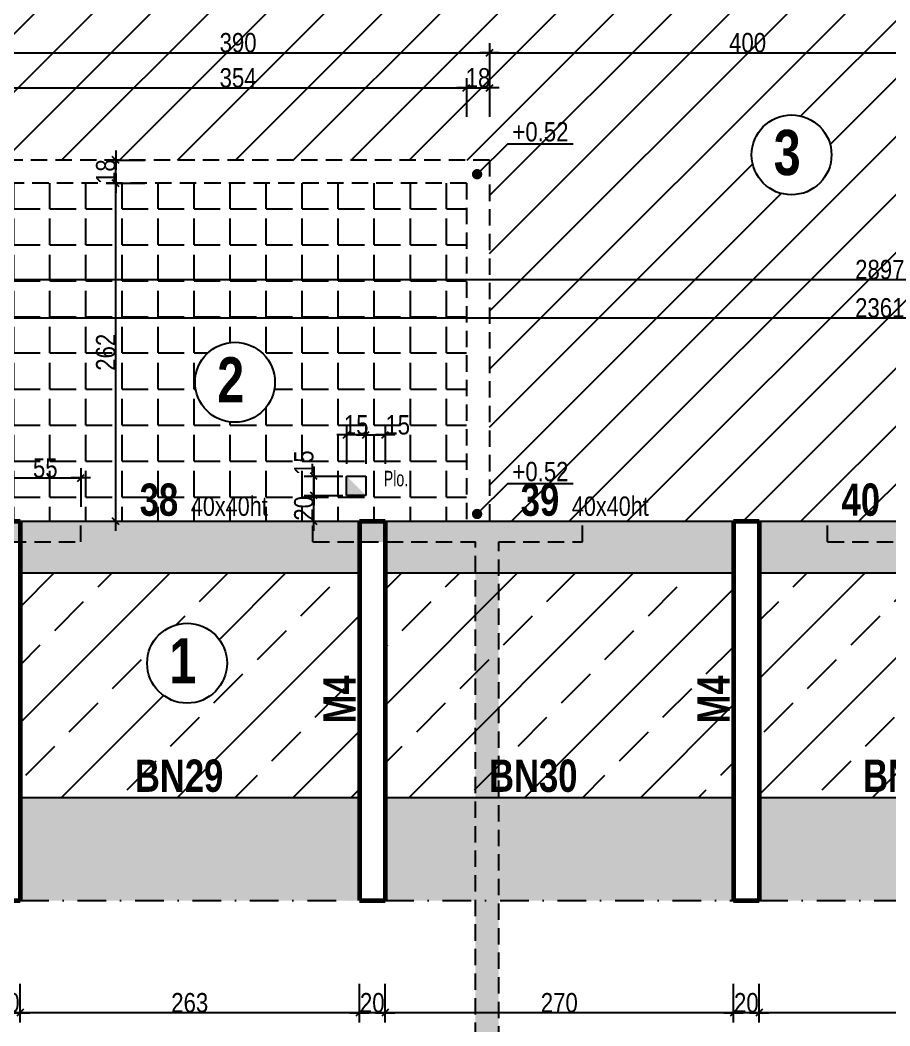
# Model space of a CAD drawing. Header units: centimetres. Extents: x 38820 to 82487, y -36363 to -12804.
# Drawn here: x 50409 to 51083, y -23824 to -23044 of the extents above; entities that cross this region are included whole.
import ezdxf
from ezdxf.enums import TextEntityAlignment as Align

# ---------------------------------------------------------------- set-up
doc = ezdxf.new("R2010")
doc.units = ezdxf.units.CM
doc.header["$LTSCALE"] = 0.5
doc.linetypes.add('CACHEX2', pattern=[19.05, 12.7, -6.35])
doc.linetypes.add('TIRETPT2', pattern=[12.7, 6.35, -3.175, 0, -3.175])
doc.layers.get('DEFPOINTS').update_dxf_attribs({"linetype": 'CONTINUOUS'})
for name, color, linetype in [('01_cote_gen', 4, 'CONTINUOUS'), ('01_linteaux', 2, 'CONTINUOUS'), ('01_murs_sup', 2, 'CACHEX2'), ('01_poch_BN', 9, 'CONTINUOUS'), ('01_resv', 32, 'CONTINUOUS'), ('01_texte', 230, 'CONTINUOUS'), ('AA_COTES', 2, 'CONTINUOUS')]:
    doc.layers.add(name, color=color, linetype=linetype)
doc.layers.add('01_murs_coup', color=5, linetype='CONTINUOUS', lineweight=60)
doc.styles.add('Arial Narrow', font='ARIALN.TTF')
doc.styles.add('impact', font='impact.ttf')
doc.styles.add('MATTE_TXT', font='arial.ttf')
doc.styles.add('STYLE2', font='ARIALN.TTF')
doc.dimstyles.new('JB50', dxfattribs={"dimscale": 0.1, "dimtxt": 150, "dimasz": 15, "dimexe": 0.1, "dimexo": 0.1, "dimgap": 0.09, "dimtad": 1, "dimdec": 1, "dimdsep": 46, "dimtxsty": 'STYLE2', "dimblk1": 'BOND_G', "dimblk2": 'BOND_D', "dimsah": 1, "dimcen": 1.5, "dimdle": 0.01, "dimse1": 1, "dimse2": 1, "dimclrd": 4, "dimclre": 2, "dimclrt": 6, "dimazin": 2, "dimtfac": 2.333333, "dimtdec": 1, "dimtix": 1, "dimtmove": 2, "dimatfit": 3, "dimldrblk": 'BOND_G', "dimfxl": 1, "dimtolj": 1, "dimtzin": 0, "dimarcsym": 0})
pattern_1 = [(135, (-19116.01, 5490.093), (-11.22532015, 9e-16), [7.9375, -7.9375])]

# ---------------------------------------------------------------- blocks, each defined once
blk = doc.blocks.new('BOND_G')
at = {"layer": 'AA_COTES', "color": 0}
for p, q in [((0, -5), (0, 15)), ((5, 0), (-5, 0)), ((1.77, 1.77), (-1.77, -1.77))]:
    blk.add_line(p, q, dxfattribs=at)
blk = doc.blocks.new('BOND_D')
at = {"layer": 'AA_COTES', "color": 0}
for p, q in [((5, 0), (-5, 0)), ((-1.77, -1.77), (1.77, 1.77)), ((0, 5), (0, -15))]:
    blk.add_line(p, q, dxfattribs=at)
blk = doc.blocks.new('*D700')
at = {"layer": '01_cote_gen', "color": 4, "lineweight": -2, "transparency": 16777216}
blk.add_line((50040.1, -23274.72), (52398.1, -23274.72), dxfattribs=at)
at = {"layer": 'DEFPOINTS', "color": 0}
for p in [(52399.6, -23270.39), (52399.6, -23274.72), (50038.6, -23280.35)]:
    blk.add_point(p, dxfattribs=at)
at = {"layer": '01_cote_gen', "color": 4, "lineweight": -2, "transparency": 16777216, "xscale": 1.5, "yscale": 1.5, "zscale": 1.5, "rotation": 180}
blk.add_blockref('BOND_G', (50038.6, -23274.72), dxfattribs=at)
at = {"layer": '01_cote_gen', "color": 4, "lineweight": -2, "transparency": 16777216, "xscale": 1.5, "yscale": 1.5, "zscale": 1.5}
blk.add_blockref('BOND_D', (52399.6, -23274.72), dxfattribs=at)
at = {"layer": '01_cote_gen', "color": 6, "transparency": 16777216, "insert": (51075.03, -23267.05), "char_height": 15, "attachment_point": 5, "style": 'STYLE2'}
blk.add_mtext('\\A1;2361', dxfattribs=at)
blk = doc.blocks.new('*D706')
at = {"layer": '01_cote_gen', "color": 4, "lineweight": -2, "transparency": 16777216}
blk.add_line((49694.13, -23245.04), (52588.09, -23245.04), dxfattribs=at)
at = {"layer": 'DEFPOINTS', "color": 0}
for p in [(49692.63, -23200.97), (52589.59, -23245.04), (52589.59, -23251.92)]:
    blk.add_point(p, dxfattribs=at)
at = {"layer": '01_cote_gen', "color": 4, "lineweight": -2, "transparency": 16777216, "xscale": 1.5, "yscale": 1.5, "zscale": 1.5, "rotation": 180}
blk.add_blockref('BOND_G', (49692.63, -23245.04), dxfattribs=at)
at = {"layer": '01_cote_gen', "color": 4, "lineweight": -2, "transparency": 16777216, "xscale": 1.5, "yscale": 1.5, "zscale": 1.5}
blk.add_blockref('BOND_D', (52589.59, -23245.04), dxfattribs=at)
at = {"layer": '01_cote_gen', "color": 6, "transparency": 16777216, "insert": (51075.1, -23237.37), "char_height": 15, "attachment_point": 5, "style": 'STYLE2'}
blk.add_mtext('\\A1;2897', dxfattribs=at)
blk = doc.blocks.new('*D727')
at = {"layer": '01_cote_gen', "color": 4, "lineweight": -2, "transparency": 16777216}
blk.add_line((52398.1, -23841.51), (50040.13, -23841.51), dxfattribs=at)
at = {"layer": 'DEFPOINTS', "color": 0}
for p in [(50038.63, -23794.88), (52399.6, -23810.22), (50038.63, -23841.51)]:
    blk.add_point(p, dxfattribs=at)
at = {"layer": '01_cote_gen', "color": 4, "lineweight": -2, "transparency": 16777216, "xscale": 1.5, "yscale": 1.5, "zscale": 1.5, "rotation": 180}
blk.add_blockref('BOND_D', (50038.63, -23841.51), dxfattribs=at)
at = {"layer": '01_cote_gen', "color": 4, "lineweight": -2, "transparency": 16777216, "xscale": 1.5, "yscale": 1.5, "zscale": 1.5}
blk.add_blockref('BOND_G', (52399.6, -23841.51), dxfattribs=at)
at = {"layer": '01_cote_gen', "color": 6, "transparency": 16777216, "insert": (51219.11, -23833.84), "char_height": 15, "attachment_point": 5, "style": 'STYLE2'}
blk.add_mtext('\\A1;2361', dxfattribs=at)
blk = doc.blocks.new('*D914')
at = {"layer": '01_cote_gen', "color": 4, "lineweight": -2, "transparency": 16777216}
blk.add_line((51250.1, -23813.33), (50983.1, -23813.33), dxfattribs=at)
at = {"layer": 'DEFPOINTS', "color": 0}
for p in [(50981.6, -23726.4), (51251.6, -23726.4), (50981.6, -23813.33)]:
    blk.add_point(p, dxfattribs=at)
at = {"layer": '01_cote_gen', "color": 4, "lineweight": -2, "transparency": 16777216, "xscale": 1.5, "yscale": 1.5, "zscale": 1.5, "rotation": 180}
blk.add_blockref('BOND_D', (50981.6, -23813.33), dxfattribs=at)
at = {"layer": '01_cote_gen', "color": 4, "lineweight": -2, "transparency": 16777216, "xscale": 1.5, "yscale": 1.5, "zscale": 1.5}
blk.add_blockref('BOND_G', (51251.6, -23813.33), dxfattribs=at)
at = {"layer": '01_cote_gen', "color": 6, "transparency": 16777216, "insert": (51116.6, -23805.67), "char_height": 15, "attachment_point": 5, "style": 'STYLE2'}
blk.add_mtext('\\A1;270', dxfattribs=at)
blk = doc.blocks.new('*D915')
at = {"layer": '01_cote_gen', "color": 4, "lineweight": -2, "transparency": 16777216}
blk.add_line((50980.1, -23813.33), (50963.1, -23813.33), dxfattribs=at)
at = {"layer": 'DEFPOINTS', "color": 0}
for p in [(50961.6, -23726.4), (50981.6, -23726.4), (50961.6, -23813.33)]:
    blk.add_point(p, dxfattribs=at)
at = {"layer": '01_cote_gen', "color": 4, "lineweight": -2, "transparency": 16777216, "xscale": 1.5, "yscale": 1.5, "zscale": 1.5, "rotation": 180}
blk.add_blockref('BOND_D', (50961.6, -23813.33), dxfattribs=at)
at = {"layer": '01_cote_gen', "color": 4, "lineweight": -2, "transparency": 16777216, "xscale": 1.5, "yscale": 1.5, "zscale": 1.5}
blk.add_blockref('BOND_G', (50981.6, -23813.33), dxfattribs=at)
at = {"layer": '01_cote_gen', "color": 6, "transparency": 16777216, "insert": (50971.6, -23805.67), "char_height": 15, "attachment_point": 5, "style": 'STYLE2'}
blk.add_mtext('\\A1;20', dxfattribs=at)
blk = doc.blocks.new('*D916')
at = {"layer": '01_cote_gen', "color": 4, "lineweight": -2, "transparency": 16777216}
blk.add_line((50960.1, -23813.33), (50693.1, -23813.33), dxfattribs=at)
at = {"layer": 'DEFPOINTS', "color": 0}
for p in [(50691.6, -23726.4), (50961.6, -23726.4), (50691.6, -23813.33)]:
    blk.add_point(p, dxfattribs=at)
at = {"layer": '01_cote_gen', "color": 4, "lineweight": -2, "transparency": 16777216, "xscale": 1.5, "yscale": 1.5, "zscale": 1.5, "rotation": 180}
blk.add_blockref('BOND_D', (50691.6, -23813.33), dxfattribs=at)
at = {"layer": '01_cote_gen', "color": 4, "lineweight": -2, "transparency": 16777216, "xscale": 1.5, "yscale": 1.5, "zscale": 1.5}
blk.add_blockref('BOND_G', (50961.6, -23813.33), dxfattribs=at)
at = {"layer": '01_cote_gen', "color": 6, "transparency": 16777216, "insert": (50826.6, -23805.67), "char_height": 15, "attachment_point": 5, "style": 'STYLE2'}
blk.add_mtext('\\A1;270', dxfattribs=at)
blk = doc.blocks.new('*D917')
at = {"layer": '01_cote_gen', "color": 4, "lineweight": -2, "transparency": 16777216}
blk.add_line((50690.1, -23813.33), (50673.1, -23813.33), dxfattribs=at)
at = {"layer": 'DEFPOINTS', "color": 0}
for p in [(50671.6, -23726.4), (50691.6, -23726.4), (50671.6, -23813.33)]:
    blk.add_point(p, dxfattribs=at)
at = {"layer": '01_cote_gen', "color": 4, "lineweight": -2, "transparency": 16777216, "xscale": 1.5, "yscale": 1.5, "zscale": 1.5, "rotation": 180}
blk.add_blockref('BOND_D', (50671.6, -23813.33), dxfattribs=at)
at = {"layer": '01_cote_gen', "color": 4, "lineweight": -2, "transparency": 16777216, "xscale": 1.5, "yscale": 1.5, "zscale": 1.5}
blk.add_blockref('BOND_G', (50691.6, -23813.33), dxfattribs=at)
at = {"layer": '01_cote_gen', "color": 6, "transparency": 16777216, "insert": (50681.6, -23805.67), "char_height": 15, "attachment_point": 5, "style": 'STYLE2'}
blk.add_mtext('\\A1;20', dxfattribs=at)
blk = doc.blocks.new('*D918')
at = {"layer": '01_cote_gen', "color": 4, "lineweight": -2, "transparency": 16777216}
blk.add_line((50670.1, -23813.33), (50410.1, -23813.33), dxfattribs=at)
at = {"layer": 'DEFPOINTS', "color": 0}
for p in [(50408.6, -23726.4), (50671.6, -23726.4), (50408.6, -23813.33)]:
    blk.add_point(p, dxfattribs=at)
at = {"layer": '01_cote_gen', "color": 4, "lineweight": -2, "transparency": 16777216, "xscale": 1.5, "yscale": 1.5, "zscale": 1.5, "rotation": 180}
blk.add_blockref('BOND_D', (50408.6, -23813.33), dxfattribs=at)
at = {"layer": '01_cote_gen', "color": 4, "lineweight": -2, "transparency": 16777216, "xscale": 1.5, "yscale": 1.5, "zscale": 1.5}
blk.add_blockref('BOND_G', (50671.6, -23813.33), dxfattribs=at)
at = {"layer": '01_cote_gen', "color": 6, "transparency": 16777216, "insert": (50540.1, -23805.67), "char_height": 15, "attachment_point": 5, "style": 'STYLE2'}
blk.add_mtext('\\A1;263', dxfattribs=at)
blk = doc.blocks.new('*D919')
at = {"layer": '01_cote_gen', "color": 4, "lineweight": -2, "transparency": 16777216}
blk.add_line((50407.1, -23813.33), (50390.1, -23813.33), dxfattribs=at)
at = {"layer": 'DEFPOINTS', "color": 0}
for p in [(50388.6, -23726.4), (50408.6, -23726.4), (50388.6, -23813.33)]:
    blk.add_point(p, dxfattribs=at)
at = {"layer": '01_cote_gen', "color": 4, "lineweight": -2, "transparency": 16777216, "xscale": 1.5, "yscale": 1.5, "zscale": 1.5, "rotation": 180}
blk.add_blockref('BOND_D', (50388.6, -23813.33), dxfattribs=at)
at = {"layer": '01_cote_gen', "color": 4, "lineweight": -2, "transparency": 16777216, "xscale": 1.5, "yscale": 1.5, "zscale": 1.5}
blk.add_blockref('BOND_G', (50408.6, -23813.33), dxfattribs=at)
at = {"layer": '01_cote_gen', "color": 6, "transparency": 16777216, "insert": (50398.6, -23805.67), "char_height": 15, "attachment_point": 5, "style": 'STYLE2'}
blk.add_mtext('\\A1;20', dxfattribs=at)
blk = doc.blocks.new('*D938')
at = {"layer": '01_cote_gen', "color": 4, "lineweight": -2, "transparency": 16777216}
blk.add_line((50384.09, -23069.18), (50771.09, -23069.18), dxfattribs=at)
at = {"layer": 'DEFPOINTS', "color": 0}
for p in [(50772.59, -23069.18), (50382.59, -23152.39), (50772.59, -23152.39)]:
    blk.add_point(p, dxfattribs=at)
at = {"layer": '01_cote_gen', "color": 4, "lineweight": -2, "transparency": 16777216, "xscale": 1.5, "yscale": 1.5, "zscale": 1.5, "rotation": 180}
blk.add_blockref('BOND_G', (50382.59, -23069.18), dxfattribs=at)
at = {"layer": '01_cote_gen', "color": 4, "lineweight": -2, "transparency": 16777216, "xscale": 1.5, "yscale": 1.5, "zscale": 1.5}
blk.add_blockref('BOND_D', (50772.59, -23069.18), dxfattribs=at)
at = {"layer": '01_cote_gen', "color": 6, "transparency": 16777216, "insert": (50577.59, -23061.51), "char_height": 15, "attachment_point": 5, "style": 'STYLE2'}
blk.add_mtext('\\A1;390', dxfattribs=at)
blk = doc.blocks.new('*D940')
at = {"layer": '01_cote_gen', "color": 4, "lineweight": -2, "transparency": 16777216}
blk.add_line((50402.09, -23096.4), (50753.09, -23096.4), dxfattribs=at)
at = {"layer": 'DEFPOINTS', "color": 0}
for p in [(50754.59, -23096.4), (50400.59, -23170.39), (50754.59, -23170.39)]:
    blk.add_point(p, dxfattribs=at)
at = {"layer": '01_cote_gen', "color": 4, "lineweight": -2, "transparency": 16777216, "xscale": 1.5, "yscale": 1.5, "zscale": 1.5, "rotation": 180}
blk.add_blockref('BOND_G', (50400.59, -23096.4), dxfattribs=at)
at = {"layer": '01_cote_gen', "color": 4, "lineweight": -2, "transparency": 16777216, "xscale": 1.5, "yscale": 1.5, "zscale": 1.5}
blk.add_blockref('BOND_D', (50754.59, -23096.4), dxfattribs=at)
at = {"layer": '01_cote_gen', "color": 6, "transparency": 16777216, "insert": (50577.59, -23088.74), "char_height": 15, "attachment_point": 5, "style": 'STYLE2'}
blk.add_mtext('\\A1;354', dxfattribs=at)
blk = doc.blocks.new('*D941')
at = {"layer": '01_cote_gen', "color": 4, "lineweight": -2, "transparency": 16777216}
blk.add_line((50756.09, -23096.4), (50771.09, -23096.4), dxfattribs=at)
at = {"layer": 'DEFPOINTS', "color": 0}
for p in [(50772.59, -23091.68), (50772.59, -23096.4), (50754.59, -23118.9)]:
    blk.add_point(p, dxfattribs=at)
at = {"layer": '01_cote_gen', "color": 4, "lineweight": -2, "transparency": 16777216, "xscale": 1.5, "yscale": 1.5, "zscale": 1.5, "rotation": 180}
blk.add_blockref('BOND_G', (50754.59, -23096.4), dxfattribs=at)
at = {"layer": '01_cote_gen', "color": 4, "lineweight": -2, "transparency": 16777216, "xscale": 1.5, "yscale": 1.5, "zscale": 1.5}
blk.add_blockref('BOND_D', (50772.59, -23096.4), dxfattribs=at)
at = {"layer": '01_cote_gen', "color": 6, "transparency": 16777216, "insert": (50763.59, -23088.74), "char_height": 15, "attachment_point": 5, "style": 'STYLE2'}
blk.add_mtext('\\A1;18', dxfattribs=at)
blk = doc.blocks.new('*D942')
at = {"layer": '01_cote_gen', "color": 4, "lineweight": -2, "transparency": 16777216}
blk.add_line((50774.09, -23069.18), (51171.09, -23069.18), dxfattribs=at)
at = {"layer": 'DEFPOINTS', "color": 0}
for p in [(50772.59, -23061.68), (51172.59, -23061.68), (51172.59, -23069.18)]:
    blk.add_point(p, dxfattribs=at)
at = {"layer": '01_cote_gen', "color": 4, "lineweight": -2, "transparency": 16777216, "xscale": 1.5, "yscale": 1.5, "zscale": 1.5, "rotation": 180}
blk.add_blockref('BOND_G', (50772.59, -23069.18), dxfattribs=at)
at = {"layer": '01_cote_gen', "color": 4, "lineweight": -2, "transparency": 16777216, "xscale": 1.5, "yscale": 1.5, "zscale": 1.5}
blk.add_blockref('BOND_D', (51172.59, -23069.18), dxfattribs=at)
at = {"layer": '01_cote_gen', "color": 6, "transparency": 16777216, "insert": (50972.59, -23061.51), "char_height": 15, "attachment_point": 5, "style": 'STYLE2'}
blk.add_mtext('\\A1;400', dxfattribs=at)
blk = doc.blocks.new('*D944')
at = {"layer": '01_cote_gen', "color": 4, "lineweight": -2, "transparency": 16777216}
blk.add_line((50402.09, -23398.79), (50454.13, -23398.79), dxfattribs=at)
at = {"layer": 'DEFPOINTS', "color": 0}
for p in [(50400.59, -23394.71), (50455.63, -23398.79), (50455.63, -23432.38)]:
    blk.add_point(p, dxfattribs=at)
at = {"layer": '01_cote_gen', "color": 4, "lineweight": -2, "transparency": 16777216, "xscale": 1.5, "yscale": 1.5, "zscale": 1.5, "rotation": 180}
blk.add_blockref('BOND_G', (50400.59, -23398.79), dxfattribs=at)
at = {"layer": '01_cote_gen', "color": 4, "lineweight": -2, "transparency": 16777216, "xscale": 1.5, "yscale": 1.5, "zscale": 1.5}
blk.add_blockref('BOND_D', (50455.63, -23398.79), dxfattribs=at)
at = {"layer": '01_cote_gen', "color": 6, "transparency": 16777216, "insert": (50428.11, -23391.16), "char_height": 15, "attachment_point": 5, "style": 'STYLE2'}
blk.add_mtext('\\A1;55', dxfattribs=at)
blk = doc.blocks.new('*D998')
at = {"layer": '01_cote_gen', "color": 4, "lineweight": -2, "transparency": 16777216}
blk.add_line((50482.69, -23430.89), (50482.69, -23171.89), dxfattribs=at)
at = {"layer": 'DEFPOINTS', "color": 0}
for p in [(50478.84, -23170.39), (50482.69, -23170.39), (50478.84, -23432.39)]:
    blk.add_point(p, dxfattribs=at)
at = {"layer": '01_cote_gen', "color": 4, "lineweight": -2, "transparency": 16777216, "xscale": 1.5, "yscale": 1.5, "zscale": 1.5}
for name, p, rotation in [('BOND_D', (50482.69, -23170.39), 90), ('BOND_G', (50482.69, -23432.39), 270)]:
    blk.add_blockref(name, p, dxfattribs=dict(at, rotation=rotation))
at = {"layer": '01_cote_gen', "color": 6, "transparency": 16777216, "insert": (50475.02, -23301.39), "char_height": 15, "attachment_point": 5, "rotation": 90, "style": 'STYLE2'}
blk.add_mtext('\\A1;262', dxfattribs=at)
blk = doc.blocks.new('*D999')
at = {"layer": '01_cote_gen', "color": 4, "lineweight": -2, "transparency": 16777216}
blk.add_line((50482.69, -23168.89), (50482.69, -23153.89), dxfattribs=at)
at = {"layer": 'DEFPOINTS', "color": 0}
for p in [(50482.69, -23152.39), (50497.42, -23152.39), (50505.19, -23170.39)]:
    blk.add_point(p, dxfattribs=at)
at = {"layer": '01_cote_gen', "color": 4, "lineweight": -2, "transparency": 16777216, "xscale": 1.5, "yscale": 1.5, "zscale": 1.5}
for name, p, rotation in [('BOND_D', (50482.69, -23152.39), 90), ('BOND_G', (50482.69, -23170.39), 270)]:
    blk.add_blockref(name, p, dxfattribs=dict(at, rotation=rotation))
at = {"layer": '01_cote_gen', "color": 6, "transparency": 16777216, "insert": (50475.02, -23161.39), "char_height": 15, "attachment_point": 5, "rotation": 90, "style": 'STYLE2'}
blk.add_mtext('\\A1;18', dxfattribs=at)
blk = doc.blocks.new('*D1168')
at = {"layer": '01_cote_gen', "color": 4, "lineweight": -2, "transparency": 16777216}
for p, q in [((50660.13, -23365.42), (50658.63, -23365.42)), ((50676.63, -23365.42), (50661.63, -23365.42)), ((50678.13, -23365.42), (50679.63, -23365.42))]:
    blk.add_line(p, q, dxfattribs=at)
at = {"layer": 'DEFPOINTS', "color": 0}
for p in [(50661.63, -23365.42), (50661.63, -23397.39), (50676.63, -23397.39)]:
    blk.add_point(p, dxfattribs=at)
at = {"layer": '01_cote_gen', "color": 4, "lineweight": -2, "transparency": 16777216, "xscale": 1.5, "yscale": 1.5, "zscale": 1.5}
blk.add_blockref('BOND_D', (50661.63, -23365.42), dxfattribs=at)
at = {"layer": '01_cote_gen', "color": 4, "lineweight": -2, "transparency": 16777216, "xscale": 1.5, "yscale": 1.5, "zscale": 1.5, "rotation": 180}
blk.add_blockref('BOND_G', (50676.63, -23365.42), dxfattribs=at)
at = {"layer": '01_cote_gen', "color": 6, "transparency": 16777216, "insert": (50669.13, -23357.75), "char_height": 15, "attachment_point": 5, "style": 'STYLE2'}
blk.add_mtext('\\A1;15', dxfattribs=at)
blk = doc.blocks.new('*D1169')
at = {"layer": '01_cote_gen', "color": 4, "lineweight": -2, "transparency": 16777216}
blk.add_line((50678.13, -23365.42), (50690.1, -23365.42), dxfattribs=at)
at = {"layer": 'DEFPOINTS', "color": 0}
for p in [(50691.6, -23365.42), (50676.63, -23397.39), (50691.6, -23432.39)]:
    blk.add_point(p, dxfattribs=at)
at = {"layer": '01_cote_gen', "color": 4, "lineweight": -2, "transparency": 16777216, "xscale": 1.5, "yscale": 1.5, "zscale": 1.5, "rotation": 180}
blk.add_blockref('BOND_G', (50676.63, -23365.42), dxfattribs=at)
at = {"layer": '01_cote_gen', "color": 4, "lineweight": -2, "transparency": 16777216, "xscale": 1.5, "yscale": 1.5, "zscale": 1.5}
blk.add_blockref('BOND_D', (50691.6, -23365.42), dxfattribs=at)
at = {"layer": '01_cote_gen', "color": 6, "transparency": 16777216, "insert": (50701.33, -23357.75), "char_height": 15, "attachment_point": 5, "style": 'STYLE2'}
blk.add_mtext('\\A1;15', dxfattribs=at)
blk = doc.blocks.new('*D1170')
at = {"layer": '01_cote_gen', "color": 4, "lineweight": -2, "transparency": 16777216}
blk.add_line((50636.27, -23430.88), (50636.27, -23413.89), dxfattribs=at)
at = {"layer": 'DEFPOINTS', "color": 0}
for p in [(50636.27, -23412.39), (50661.67, -23412.39), (50661.67, -23432.38)]:
    blk.add_point(p, dxfattribs=at)
at = {"layer": '01_cote_gen', "color": 4, "lineweight": -2, "transparency": 16777216, "xscale": 1.5, "yscale": 1.5, "zscale": 1.5}
for name, p, rotation in [('BOND_D', (50636.27, -23412.39), 90), ('BOND_G', (50636.27, -23432.38), 270)]:
    blk.add_blockref(name, p, dxfattribs=dict(at, rotation=rotation))
at = {"layer": '01_cote_gen', "color": 6, "transparency": 16777216, "insert": (50628.6, -23422.39), "char_height": 15, "attachment_point": 5, "rotation": 90, "style": 'STYLE2'}
blk.add_mtext('\\A1;20', dxfattribs=at)
blk = doc.blocks.new('*D1171')
at = {"layer": '01_cote_gen', "color": 4, "lineweight": -2, "transparency": 16777216}
blk.add_line((50636.27, -23410.89), (50636.27, -23398.89), dxfattribs=at)
at = {"layer": 'DEFPOINTS', "color": 0}
for p in [(50636.27, -23397.39), (50661.63, -23397.39), (50643.77, -23412.39)]:
    blk.add_point(p, dxfattribs=at)
at = {"layer": '01_cote_gen', "color": 4, "lineweight": -2, "transparency": 16777216, "xscale": 1.5, "yscale": 1.5, "zscale": 1.5}
for name, p, rotation in [('BOND_D', (50636.27, -23397.39), 90), ('BOND_G', (50636.27, -23412.39), 270)]:
    blk.add_blockref(name, p, dxfattribs=dict(at, rotation=rotation))
at = {"layer": '01_cote_gen', "color": 6, "transparency": 16777216, "insert": (50628.6, -23387), "char_height": 15, "attachment_point": 5, "rotation": 90, "style": 'STYLE2'}
blk.add_mtext('\\A1;15', dxfattribs=at)

msp = doc.modelspace()

# ---------------------------------------------------------------- hatches: boundary and pattern name
at = {"layer": '01_murs_sup'}
h = msp.add_hatch(dxfattribs=at)
h.set_pattern_fill('DASH', color=256, scale=2.5, angle=135)
h.set_pattern_definition(pattern_1)
h.paths.add_polyline_path([(50038.63, -23448.383), (50455.63, -23448.383), (50455.63, -23432.383), (50038.63, -23432.383), (50038.63, -23422.387), (50020.63, -23422.387), (50020.63, -24159.371), (50341.63, -24159.371), (50341.63, -24141.371), (50038.63, -24141.371)])
h.paths.add_polyline_path([(50779.63, -23448.383), (50844.63, -23448.383), (50844.63, -23432.383), (50635.63, -23432.383), (50635.63, -23448.383), (50761.63, -23448.383), (50761.63, -24081.371), (50575.63, -24081.371), (50575.63, -24141.371), (50443.63, -24141.371), (50443.63, -24159.371), (50593.63, -24159.371), (50593.63, -24099.371), (50761.63, -24099.371), (50761.63, -24159.371), (51020.63, -24159.371), (51020.63, -24141.371), (50779.63, -24141.371)])
h = msp.add_hatch(dxfattribs=at)
h.set_pattern_fill('DASH', color=256, scale=2.5, angle=135)
h.set_pattern_definition(pattern_1)
h.paths.add_polyline_path([(51232.63, -23432.383), (51034.63, -23432.383), (51034.63, -23448.383), (51232.63, -23448.383)])
h.paths.add_polyline_path([(51429.63, -23432.383), (51327.63, -23432.383), (51327.63, -23448.383), (51429.63, -23448.383)], flags=17)
h.paths.add_polyline_path([(51920.63, -23432.383), (51699.63, -23432.383), (51699.63, -23448.383), (51725.63, -23448.383), (51725.63, -24141.371), (51122.63, -24141.371), (51122.63, -24159.371), (52054.631, -24159.371), (52054.631, -24141.371), (51743.63, -24141.371), (51743.63, -23448.383), (51920.63, -23448.383)])
h.paths.add_polyline_path([(52205.63, -23432.383), (52015.63, -23432.383), (52015.63, -23448.383), (52205.63, -23448.383)])
at = {"layer": '01_poch_BN'}
h = msp.add_hatch(dxfattribs=at)
h.set_pattern_fill('ANSI31', color=256, scale=10)
h.paths.add_polyline_path([(49105.63, -22818.341), (49125.63, -22818.34), (49125.63, -22814.307), (49672.626, -22814.387), (49690.613, -22814.387), (49690.612, -22796.39), (48265.63, -22796.18), (48265.63, -23398.352), (48285.63, -23398.352), (48285.63, -23117.356), (48953.63, -23117.356), (48953.63, -23432.356), (49105.63, -23432.356)])
h.paths.add_polyline_path([(49878.631, -23043.387), (49878.631, -22985.387), (49878.631, -22895.387), (49878.631, -22814.387), (49710.809, -22814.387), (49710.809, -22894.387), (49710.626, -23280.359), (49710.626, -23382.359), (49710.626, -23432.383), (49875.631, -23432.383), (49875.631, -23379.384), (49875.631, -23354.387), (49878.631, -23354.387), (49878.631, -23133.387)])
h.paths.add_polyline_path([(52569.593, -22796.39), (52419.597, -22796.39), (52419.597, -23152.394), (52569.593, -23152.394)])
h.paths.add_polyline_path([(50169.799, -22835.779), (50169.799, -22809.166), (50138.571, -22809.166), (50138.571, -22835.779)])
h.paths.add_polyline_path([(50169.799, -22867.654), (50169.799, -22841.041), (50138.571, -22841.041), (50138.571, -22867.654)], flags=16)
h.paths.add_polyline_path([(50050.405, -22939.747), (50077.018, -22939.747), (50077.018, -22908.519), (50050.405, -22908.519)], flags=16)
h.paths.add_polyline_path([(50115.169, -22930.844), (50115.169, -22894.675), (50083.941, -22894.675), (50083.941, -22930.844)], flags=16)
edge = h.paths.add_edge_path(flags=16)
edge.add_arc((49336.408, -23148.361), 30.98, 0, 360)
edge = h.paths.add_edge_path()
edge.add_arc((49672.626, -23376.358), 89.997, 90.000061, 179.999465, ccw=False)
edge.add_line((49672.626, -23286.361), (49672.626, -23280.36))
edge.add_line((49672.626, -23280.36), (49672.626, -23036.408))
edge.add_line((49672.626, -23036.408), (49672.589, -23036.408))
edge.add_line((49672.589, -23036.408), (49672.589, -22976.411))
edge.add_line((49672.589, -22976.411), (49672.626, -22814.387))
edge.add_line((49672.626, -22814.387), (49125.63, -22814.307))
edge.add_line((49125.63, -22814.307), (49125.63, -23432.356))
edge.add_line((49125.63, -23432.356), (49354.627, -23432.36))
edge.add_line((49354.627, -23432.36), (49672.626, -23432.36))
edge.add_line((49672.626, -23432.36), (49672.628, -23382.36))
edge.add_line((49672.628, -23382.36), (49672.628, -23376.358))
edge.add_line((49672.628, -23376.358), (49582.629, -23376.357))
edge = h.paths.add_edge_path(flags=16)
edge.add_arc((51006.638, -23148.361), 30.98, 0, 360)
h.paths.add_polyline_path([(52399.597, -22814.39), (50098.63, -22814.39), (50098.63, -22895.387), (50038.597, -22895.387), (50038.597, -22984.587), (50038.63, -22984.587), (50038.63, -23043.387), (50038.625, -23133.387), (50038.63, -23133.387), (50038.63, -23272.387), (50038.619, -23422.387), (50038.63, -23422.387), (50038.63, -23432.383), (50382.593, -23432.383), (50382.593, -23152.394), (50772.593, -23152.394), (50772.593, -23432.383), (50844.63, -23432.383), (50961.597, -23432.394), (50981.597, -23432.394), (51034.63, -23432.394), (51034.63, -23432.383), (51172.593, -23432.383), (51172.593, -23152.394), (51729.593, -23152.394), (51729.593, -23432.383), (51892.593, -23432.383), (51892.593, -23152.394), (52399.597, -23152.394)])
h = msp.add_hatch(dxfattribs=at)
h.set_pattern_fill('ANGLE', color=256, scale=4)
h.set_pattern_definition([(0, (0, 0), (0, 27.94), [20.32, -7.62]), (90, (0, 0), (-27.94, 2e-15), [20.32, -7.62])])
h.paths.add_polyline_path([(50754.593, -23170.394), (50400.593, -23170.394), (50400.593, -23432.383), (50455.63, -23432.383), (50635.63, -23432.392), (50635.63, -23432.383), (50754.593, -23432.383)])
h.paths.add_polyline_path([(50544.192, -23324.634, -1), (50606.152, -23324.634, -1)], flags=16)
h.paths.add_polyline_path([(50414.82, -23406.687), (50441.434, -23406.687), (50441.434, -23375.46), (50414.82, -23375.46)], flags=24)
h.paths.add_polyline_path([(50490.55, -23319.264), (50490.55, -23283.094), (50459.323, -23283.094), (50459.323, -23319.264)], flags=24)
h.paths.add_polyline_path([(50554.651, -23349.002), (50589.014, -23349.002), (50589.014, -23296.502), (50554.651, -23296.502)], flags=24)
h.paths.add_polyline_path([(50537.097, -23432.329), (50604.412, -23432.329), (50604.412, -23409.354), (50537.097, -23409.354)], flags=24)
h.paths.add_polyline_path([(50492.913, -23435.936), (50539.585, -23435.936), (50539.585, -23396.954), (50492.913, -23396.954)], flags=9)
h = msp.add_hatch(color=256, dxfattribs=at)
h.dxf.hatch_style = 1
h.paths.add_polyline_path([(50671.597, -23432.394), (50408.597, -23432.394), (50408.597, -23472.394), (50671.597, -23472.394)])
h = msp.add_hatch(color=256, dxfattribs=at)
h.dxf.hatch_style = 1
h.paths.add_polyline_path([(50961.597, -23432.394), (50691.597, -23432.394), (50691.597, -23472.394), (50961.597, -23472.394)])
h = msp.add_hatch(color=256, dxfattribs=at)
h.dxf.hatch_style = 1
h.paths.add_polyline_path([(51251.597, -23432.394), (50981.597, -23432.394), (50981.597, -23472.394), (51251.597, -23472.394)])
h = msp.add_hatch(dxfattribs=at)
h.set_pattern_fill('ANSI33', color=256, scale=10)
h.paths.add_polyline_path([(50388.597, -23472.394), (50038.63, -23472.394), (50038.63, -23646.396), (50388.597, -23646.396)])
h.paths.add_polyline_path([(50761.63, -23472.394), (50691.597, -23472.394), (50691.597, -23646.396), (50761.63, -23646.396)])
h.paths.add_polyline_path([(50779.63, -23472.394), (50761.63, -23472.394), (50761.63, -23646.396), (50779.63, -23646.396)])
h.paths.add_polyline_path([(50961.597, -23472.394), (50779.63, -23472.394), (50779.63, -23646.396), (50961.597, -23646.396)])
h.paths.add_polyline_path([(51251.597, -23472.394), (50981.597, -23472.394), (50981.597, -23646.396), (51251.597, -23646.396)])
h.paths.add_polyline_path([(51535.597, -23472.394), (51271.597, -23472.394), (51271.597, -23646.396), (51535.597, -23646.396)])
h.paths.add_polyline_path([(51725.63, -23472.394), (51555.597, -23472.394), (51555.597, -23646.396), (51725.63, -23646.396)])
h.paths.add_polyline_path([(51743.63, -23472.394), (51725.63, -23472.394), (51725.63, -23646.396), (51743.63, -23646.396)])
h.paths.add_polyline_path([(51825.597, -23472.394), (51743.63, -23472.394), (51743.63, -23646.396), (51825.597, -23646.396)])
h.paths.add_polyline_path([(52109.597, -23472.394), (51845.597, -23472.394), (51845.597, -23646.396), (52109.597, -23646.396)])
h.paths.add_polyline_path([(52399.597, -23472.394), (52129.597, -23472.394), (52129.597, -23646.396), (52399.597, -23646.396)])
edge = h.paths.add_edge_path()
edge.add_arc((50538.073, -23542.397), 30.98, 0, 360)
h.paths.add_polyline_path([(50671.597, -23472.394), (50408.597, -23472.394), (50408.597, -23646.396), (50671.597, -23646.396)])
h = msp.add_hatch(color=256, dxfattribs=at)
h.dxf.hatch_style = 1
h.paths.add_polyline_path([(50388.597, -23646.396), (50038.63, -23646.396), (50038.63, -23726.396), (50388.597, -23726.396)])
h.paths.add_polyline_path([(50671.597, -23646.396), (50408.597, -23646.396), (50408.597, -23726.396), (50671.597, -23726.396)])
h.paths.add_polyline_path([(50761.63, -23646.396), (50691.597, -23646.396), (50691.597, -23726.396), (50761.63, -23726.396)])
h.paths.add_polyline_path([(50779.63, -23646.396), (50761.63, -23646.396), (50761.63, -23726.396), (50779.63, -23726.396)])
h.paths.add_polyline_path([(50961.597, -23646.396), (50779.63, -23646.396), (50779.63, -23726.396), (50961.597, -23726.396)])
h = msp.add_hatch(color=256, dxfattribs=at)
h.dxf.hatch_style = 1
h.paths.add_polyline_path([(51251.597, -23646.396), (50981.597, -23646.396), (50981.597, -23726.396), (51251.597, -23726.396)])
h.paths.add_polyline_path([(51535.597, -23646.396), (51271.597, -23646.396), (51271.597, -23726.396), (51535.597, -23726.396)])
h.paths.add_polyline_path([(51725.63, -23646.396), (51555.597, -23646.396), (51555.597, -23726.396), (51725.63, -23726.396)])
h.paths.add_polyline_path([(51743.63, -23646.396), (51725.63, -23646.396), (51725.63, -23726.396), (51743.63, -23726.396)])
h.paths.add_polyline_path([(51825.597, -23646.396), (51743.63, -23646.396), (51743.63, -23726.396), (51825.597, -23726.396)])
h.paths.add_polyline_path([(52109.597, -23646.396), (51845.597, -23646.396), (51845.597, -23726.396), (52109.597, -23726.396)])
h.paths.add_polyline_path([(52399.597, -23646.396), (52129.597, -23646.396), (52129.597, -23726.396), (52399.597, -23726.396)])

# ---------------------------------------------------------------- linework, layer by layer
at = {"layer": '01_linteaux'}
for p, q in [((50408.597, -23432.394), (50671.597, -23432.394)), ((50691.597, -23432.394), (50961.597, -23432.394)), ((50981.597, -23432.394), (51251.597, -23432.394)), ((50408.597, -23472.394), (50671.597, -23472.394)), ((50691.597, -23472.394), (50961.597, -23472.394)), ((50981.597, -23472.394), (51251.597, -23472.394)), ((50408.597, -23646.396), (50671.597, -23646.396)), ((50691.597, -23646.396), (50961.597, -23646.396)), ((50981.597, -23646.396), (51251.597, -23646.396))]:
    msp.add_line(p, q, dxfattribs=at)
at = {"layer": '01_linteaux', "linetype": 'TIRETPT2', "ltscale": 7}
for p, q in [((50408.597, -23726.396), (50671.597, -23726.396)), ((50691.597, -23726.396), (50961.597, -23726.396)), ((50981.597, -23726.396), (51251.597, -23726.396))]:
    msp.add_line(p, q, dxfattribs=at)
at = {"layer": '01_murs_coup'}
for p, q in [((50388.597, -23432.394), (50408.597, -23432.394)), ((50408.597, -23432.394), (50408.597, -23726.396)), ((50671.597, -23432.394), (50671.597, -23726.396)), ((50671.597, -23432.394), (50691.597, -23432.394)), ((50671.597, -23432.394), (50671.597, -23726.396)), ((50671.597, -23432.394), (50691.597, -23432.394)), ((50691.597, -23432.394), (50691.597, -23726.396)), ((50691.597, -23432.394), (50691.597, -23726.396)), ((50961.597, -23432.394), (50961.597, -23726.396)), ((50961.597, -23432.394), (50981.597, -23432.394)), ((50961.597, -23432.394), (50961.597, -23726.396)), ((50961.597, -23432.394), (50981.597, -23432.394)), ((50981.597, -23432.394), (50981.597, -23726.396)), ((50981.597, -23432.394), (50981.597, -23726.396)), ((50388.597, -23726.396), (50408.597, -23726.396)), ((50671.597, -23726.396), (50691.597, -23726.396)), ((50671.597, -23726.396), (50691.597, -23726.396)), ((50961.597, -23726.396), (50981.597, -23726.396)), ((50961.597, -23726.396), (50981.597, -23726.396))]:
    msp.add_line(p, q, dxfattribs=at)
at = {"layer": '01_murs_sup', "ltscale": 2}
for p, q in [((50772.593, -23152.394), (50382.593, -23152.394)), ((50772.593, -23152.394), (50772.593, -23432.394)), ((50754.593, -23170.394), (50400.593, -23170.394)), ((50754.593, -23170.394), (50754.593, -23432.394)), ((50038.63, -23432.383), (50455.63, -23432.383)), ((50455.63, -23448.383), (50455.63, -23432.383)), ((50635.63, -23432.383), (50844.63, -23432.383)), ((50635.63, -23448.383), (50635.63, -23432.383)), ((50844.63, -23448.383), (50844.63, -23432.383)), ((51034.63, -23432.383), (51232.63, -23432.383)), ((51034.63, -23448.383), (51034.63, -23432.383)), ((50038.63, -23448.383), (50455.63, -23448.383)), ((50635.63, -23448.383), (50761.63, -23448.383)), ((50761.63, -24081.371), (50761.63, -23448.383)), ((50779.63, -24141.371), (50779.63, -23448.383)), ((50779.63, -23448.383), (50844.63, -23448.383)), ((51034.63, -23448.383), (51232.63, -23448.383))]:
    msp.add_line(p, q, dxfattribs=at)
at = {"layer": '01_resv'}
for p, q in [((50661.627, -23412.394), (50661.627, -23397.394)), ((50661.627, -23397.394), (50676.627, -23397.394)), ((50676.627, -23397.394), (50676.627, -23412.394)), ((50676.627, -23397.394), (50676.627, -23412.394)), ((50676.627, -23412.394), (50661.627, -23412.394))]:
    msp.add_line(p, q, dxfattribs=at)
msp.add_solid([(50676.627, -23412.394), (50661.627, -23412.394), (50661.627, -23397.394)], dxfattribs=at)
at = {"layer": '01_texte'}
for p, q in [((50786.681, -23139.731), (50762.879, -23163.372)), ((50786.681, -23139.731), (50837.236, -23139.731)), ((50786.681, -23403.106), (50762.879, -23426.747)), ((50786.681, -23403.106), (50837.236, -23403.106))]:
    msp.add_line(p, q, dxfattribs=at)
at = {"layer": '01_texte', "const_width": 4}
for points in [[(50760.879, -23163.372, 1), (50764.879, -23163.372, 1)], [(50760.879, -23426.747, 1), (50764.879, -23426.747, 1)]]:
    msp.add_lwpolyline(points, format="xyb", close=True, dxfattribs=at)
at = {"layer": '01_texte'}
for centre in [(51006.638, -23148.361), (50575.172, -23324.634), (50538.073, -23542.397)]:
    msp.add_circle(centre, 30.98, dxfattribs=at)

# ---------------------------------------------------------------- texts
at = {"layer": '01_texte', "style": 'Arial Narrow'}
for p in [(50790.237, -23137.985), (50790.237, -23401.36)]:
    msp.add_text('+0.52', height=15, dxfattribs=at).set_placement(p)
at = {"layer": '01_texte', "style": 'impact'}
for s, p in [('3', (51003.298, -23146.479)), ('2', (50571.832, -23322.752)), ('1', (50534.733, -23540.515))]:
    msp.add_text(s, height=35, dxfattribs=at).set_placement(p, align=Align.MIDDLE_CENTER)
at = {"layer": '01_texte', "style": 'Arial Narrow', "width": 0.8}
msp.add_text('Plo.', height=12, dxfattribs=at).set_placement((50690.521, -23405.288))
at = {"layer": '01_texte', "style": 'impact'}
for s, p in [('38', (50516.249, -23435.616)), ('39', (50811.618, -23435.616)), ('40', (51060.354, -23435.616)), ('BN29', (50531.829, -23649.62)), ('BN30', (50806.441, -23649.62)), ('BN31', (51096.417, -23649.62))]:
    msp.add_text(s, height=25, dxfattribs=at).set_placement(p, align=Align.BOTTOM_CENTER)
at = {"layer": '01_texte', "style": 'MATTE_TXT', "width": 0.8}
for p in [(50570.755, -23432.685), (50866.124, -23432.685)]:
    msp.add_text('40x40ht', height=15, dxfattribs=at).set_placement(p, align=Align.BOTTOM_CENTER)
at = {"layer": '01_texte', "style": 'impact'}
for p in [(50676.21, -23570.462), (50966.21, -23570.462)]:
    msp.add_text('M4', height=25, rotation=90, dxfattribs=at).set_placement(p, align=Align.BOTTOM_CENTER)

# ---------------------------------------------------------------- dimensions: what is measured, and where the dimension line sits
at = {"layer": '01_cote_gen'}
for base, p1, p2, picture, middle in [((50772.593, -23069.176), (50382.593, -23152.394), (50772.593, -23152.394), '*D938', (50577.593, -23061.509)), ((51172.593, -23069.176), (50772.593, -23061.676), (51172.593, -23061.676), '*D942', (50972.593, -23061.509)), ((50754.593, -23096.404), (50400.593, -23170.394), (50754.593, -23170.394), '*D940', (50577.593, -23088.736)), ((50772.593, -23096.404), (50754.593, -23118.904), (50772.593, -23091.676), '*D941', (50763.593, -23088.736)), ((50661.627, -23365.421), (50676.627, -23397.394), (50661.627, -23397.394), '*D1168', (50669.127, -23357.753)), ((50455.63, -23398.792), (50400.593, -23394.709), (50455.63, -23432.383), '*D944', (50428.112, -23391.155)), ((50388.597, -23813.334), (50408.597, -23726.396), (50388.597, -23726.396), '*D919', (50398.597, -23805.667)), ((50408.597, -23813.334), (50671.597, -23726.396), (50408.597, -23726.396), '*D918', (50540.097, -23805.667)), ((50671.597, -23813.334), (50691.597, -23726.396), (50671.597, -23726.396), '*D917', (50681.597, -23805.667)), ((50691.597, -23813.334), (50961.597, -23726.396), (50691.597, -23726.396), '*D916', (50826.597, -23805.667)), ((50961.597, -23813.334), (50981.597, -23726.396), (50961.597, -23726.396), '*D915', (50971.597, -23805.667)), ((50981.597, -23813.334), (51251.597, -23726.396), (50981.597, -23726.396), '*D914', (51116.597, -23805.667)), ((50038.63, -23841.512), (52399.597, -23810.223), (50038.63, -23794.877), '*D727', (51219.113, -23833.845))]:
    dim = msp.add_linear_dim(base=base, p1=p1, p2=p2, dimstyle='JB50', dxfattribs=at)
    dim.commit()
    dim.dimension.update_dxf_attribs({"geometry": picture, "text_midpoint": middle})
for base, p1, p2, picture, middle in [((50482.686, -23152.394), (50505.186, -23170.394), (50497.421, -23152.394), '*D999', (50475.018, -23161.394)), ((50482.686, -23170.394), (50478.842, -23432.394), (50478.842, -23170.394), '*D998', (50475.018, -23301.394)), ((50636.265, -23412.394), (50661.671, -23432.383), (50661.671, -23412.394), '*D1170', (50628.598, -23422.389))]:
    dim = msp.add_linear_dim(base=base, p1=p1, p2=p2, angle=90, dimstyle='JB50', dxfattribs=at)
    dim.commit()
    dim.dimension.update_dxf_attribs({"geometry": picture, "text_midpoint": middle})
for base, p1, p2, picture, middle in [((52589.593, -23245.042), (49692.626, -23200.972), (52589.593, -23251.919), '*D706', (51075.105, -23237.374)), ((52399.597, -23274.72), (50038.597, -23280.351), (52399.597, -23270.393), '*D700', (51075.031, -23267.052)), ((50691.597, -23365.421), (50676.627, -23397.394), (50691.597, -23432.394), '*D1169', (50701.333, -23357.753))]:
    dim = msp.add_linear_dim(base=base, p1=p1, p2=p2, dimstyle='JB50', dxfattribs=at)
    dim.commit()
    dim.dimension.update_dxf_attribs({"geometry": picture, "text_midpoint": middle, "dimtype": 160})
dim = msp.add_linear_dim(base=(50636.265, -23397.394), p1=(50643.765, -23412.394), p2=(50661.627, -23397.394), angle=90, dimstyle='JB50', dxfattribs=at)
dim.commit()
dim.dimension.update_dxf_attribs({"geometry": '*D1171', "text_midpoint": (50628.598, -23387.005), "dimtype": 160})

doc.saveas('drawing.dxf')
